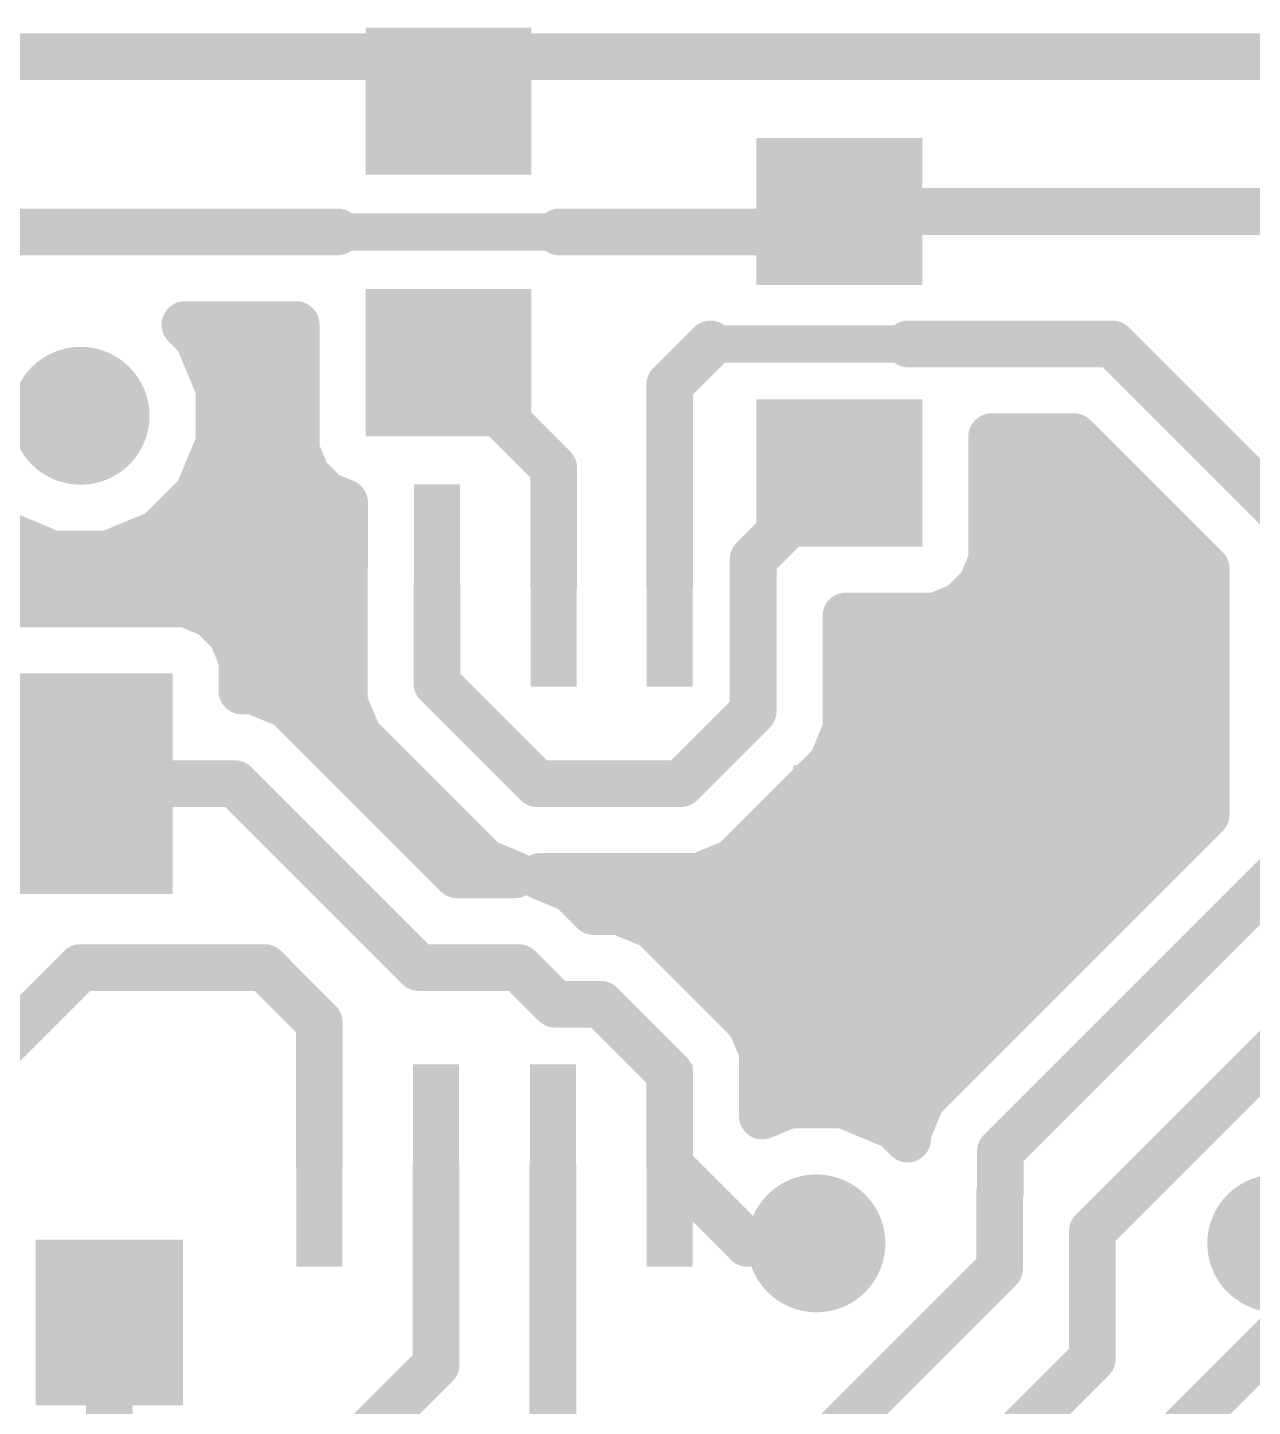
# Model space of a CAD drawing. Extents: x 0 to 49.5, y 0 to 37.5.
# Drawn here: x 19.42 to 32.74, y 22.23 to 37.22 of the extents above; entities that cross this region are included whole.
import ezdxf

# ---------------------------------------------------------------- set-up
doc = ezdxf.new("R2010")
doc.units = 0
doc.layers.add('1', color=22, linetype='CONTINUOUS')
doc.layers.add('18', color=82, linetype='CONTINUOUS')

# ---------------------------------------------------------------- blocks, each defined once
blk = doc.blocks.new('RECT')
blk.add_solid([(-0.5, -0.5), (0.5, -0.5), (-0.5, 0.5), (0.5, 0.5)])
blk = doc.blocks.new('ROUNDV')
at = {"const_width": 0.5}
blk.add_lwpolyline([(0, -0.25, 1), (0, 0.25, 1), (0, -0.25)], format="xyb", dxfattribs=at)

msp = doc.modelspace()

# ---------------------------------------------------------------- linework, layer by layer
at = {"layer": '1'}
for points, const_width in [([(10.9998, 36.9043), (23.2177, 36.9043)], 0.508), ([(24, 36.422), (23.2177, 36.9043)], 0.508), ([(38.9985, 36.905), (23.963, 36.905)], 0.508), ([(23.963, 36.905), (24, 36.422)], 0.508), ([(27.778, 35), (28.25, 35.222)], 0.508), ([(28.25, 35.222), (36.7471, 35.222)], 0.508), ([(22.7956, 35), (14.4531, 35)], 0.508), ([(25.2044, 35), (27.778, 35)], 0.508), ([(25.2044, 35), (22.7956, 35)], 0.4064), ([(21.275, 33.8519), (21.135, 33.992)], 0.508), ([(21.135, 33.992), (22.3445, 33.992)], 0.508), ([(22.3445, 33.992), (22.3445, 32.628)], 0.508), ([(21.504, 33.2992), (21.275, 33.8519)], 0.508), ([(26.405, 33.3376), (26.8486, 33.7812)], 0.508), ([(26.8486, 33.7812), (29, 33.7812)], 0.4064), ([(31.2188, 33.7812), (29, 33.7812)], 0.508), ([(29.1514, 33.7812), (29, 33.7812)], 0.4064), ([(31.2188, 33.7812), (33.246, 31.754)], 0.508), ([(21.4092, 33.528), (22.3445, 33.528)], 0.508), ([(25.145, 32.433), (24, 33.578)], 0.508), ([(26.405, 31.1543), (26.405, 33.3376)], 0.508), ([(21.504, 32.7008), (21.504, 33.2992)], 0.508), ([(17, 33), (20, 33)], 0.508), ([(21.504, 33.02), (22.3445, 33.02)], 0.508), ([(29.9055, 31.428), (29.9055, 32.7732)], 0.508), ([(29.9055, 32.7732), (30.8013, 32.7732)], 0.508), ([(30.8013, 32.7732), (32.238, 31.3365)], 0.508), ([(21.275, 32.1481), (21.504, 32.7008)], 0.508), ([(22.3445, 32.628), (22.4593, 32.3509)], 0.508), ([(21.4258, 32.512), (22.3926, 32.512)], 0.508), ([(29.9055, 32.512), (31.0625, 32.512)], 0.508), ([(22.4593, 32.3509), (22.6714, 32.1388)], 0.508), ([(25.145, 31.1543), (25.145, 32.433)], 0.508), ([(28.25, 32.378), (27.313, 31.441)], 0.508), ([(20.8519, 31.725), (21.275, 32.1481)], 0.508), ([(22.6714, 32.1388), (22.871, 32.0561)], 0.508), ([(21.131, 32.004), (22.871, 32.004)], 0.508), ([(22.871, 32.0561), (22.871, 31.3645)], 0.508), ([(29.9055, 32.004), (31.5705, 32.004)], 0.508), ([(19.1481, 31.725), (19.7008, 31.496)], 0.508), ([(20.2992, 31.496), (20.8519, 31.725)], 0.508), ([(17.2992, 31.496), (19.7008, 31.496)], 0.508), ([(19.7008, 31.496), (20.2992, 31.496)], 0.508), ([(20.2992, 31.496), (22.871, 31.496)], 0.508), ([(27.313, 29.7874), (27.313, 31.441)], 0.508), ([(29.7907, 31.1509), (29.9055, 31.428)], 0.508), ([(29.9055, 31.496), (32.0785, 31.496)], 0.508), ([(22.871, 31.3645), (22.867, 31.3548)], 0.508), ([(22.867, 31.3548), (22.867, 29.888)], 0.508), ([(32.238, 31.3365), (32.238, 28.6635)], 0.508), ([(15.5543, 31.1543), (22.605, 31.1543)], 0.508), ([(23.875, 31.1543), (23.875, 30.0885)], 0.508), ([(29.5786, 30.9388), (29.7907, 31.1509)], 0.508), ([(11.789, 30.988), (22.867, 30.988)], 0.508), ([(21.15, 30.954), (18.25, 30.954)], 0.508), ([(21.4271, 30.8392), (21.15, 30.954)], 0.508), ([(29.3015, 30.824), (29.5786, 30.9388)], 0.508), ([(29.6278, 30.988), (32.238, 30.988)], 0.508), ([(21.6392, 30.6271), (21.4271, 30.8392)], 0.508), ([(28.321, 29.5869), (28.321, 30.824)], 0.508), ([(28.321, 30.824), (29.3015, 30.824)], 0.508), ([(21.754, 30.35), (21.6392, 30.6271)], 0.508), ([(21.7001, 30.48), (22.867, 30.48)], 0.508), ([(21.754, 30.008), (21.754, 30.35)], 0.508), ([(28.321, 30.48), (32.238, 30.48)], 0.508), ([(23.875, 30.0885), (24.9635, 29)], 0.508), ([(21.8771, 30.008), (21.754, 30.008)], 0.508), ([(22.2476, 29.8545), (21.8771, 30.008)], 0.508), ([(21.964, 29.972), (22.867, 29.972)], 0.508), ([(22.867, 29.888), (23.0205, 29.5175)], 0.508), ([(28.321, 29.972), (32.238, 29.972)], 0.508), ([(24.0942, 28.008), (22.2476, 29.8545)], 0.508), ([(26.5256, 29), (27.313, 29.7874)], 0.508), ([(28.1675, 29.2164), (28.321, 29.5869)], 0.508), ([(22.6382, 29.464), (23.074, 29.464)], 0.508), ([(23.0205, 29.5175), (24.3925, 28.1455)], 0.508), ([(28.2701, 29.464), (32.238, 29.464)], 0.508), ([(27.0966, 28.1455), (28.1675, 29.2164)], 0.508), ([(19.7, 29), (21.6766, 29)], 0.508), ([(21.6766, 29), (23.6766, 27)], 0.508), ([(24.9635, 29), (26.5256, 29)], 0.508), ([(23.1462, 28.956), (23.582, 28.956)], 0.508), ([(27.9071, 28.956), (32.238, 28.956)], 0.508), ([(32.238, 28.6635), (29.429, 25.8545)], 0.508), ([(23.6542, 28.448), (24.09, 28.448)], 0.508), ([(27.3991, 28.448), (32.0225, 28.448)], 0.508), ([(35.2664, 28.4), (31, 24.1336)], 0.508), ([(33.246, 28.246), (30, 25)], 0.508), ([(24.3925, 28.1455), (24.7244, 28.008)], 0.508), ([(26.7261, 27.992), (27.0966, 28.1455)], 0.508), ([(24.5612, 28.008), (24.0942, 28.008)], 0.508), ([(24.7244, 28.008), (24.5612, 28.008)], 0.508), ([(25.3327, 27.8545), (25.0008, 27.992)], 0.508), ([(25.0008, 27.992), (26.7261, 27.992)], 0.508), ([(25.1264, 27.94), (31.5145, 27.94)], 0.508), ([(25.5789, 27.6083), (25.3327, 27.8545)], 0.508), ([(25.8564, 27.6083), (25.5789, 27.6083)], 0.508), ([(26.2269, 27.4548), (25.8564, 27.6083)], 0.508), ([(27.2595, 26.4222), (26.2269, 27.4548)], 0.508), ([(26.2497, 27.432), (31.0065, 27.432)], 0.508), ([(20, 27), (19, 26)], 0.508), ([(22, 27), (20, 27)], 0.508), ([(22.1005, 26.8995), (22, 27)], 0.508), ([(22.1005, 26.8982), (22.1005, 26.8995)], 0.508), ([(22.595, 26.4037), (22.1005, 26.8982)], 0.508), ([(24.7617, 27), (23.6766, 27)], 0.508), ([(25.1614, 26.6003), (24.7617, 27)], 0.508), ([(26.7577, 26.924), (30.4985, 26.924)], 0.508), ([(25.6559, 26.6003), (25.1614, 26.6003)], 0.508), ([(26.405, 25.8512), (25.6559, 26.6003)], 0.508), ([(22.595, 24.8463), (22.595, 26.4037)], 0.508), ([(27.2695, 26.3981), (27.2595, 26.4222)], 0.508), ([(27.2621, 26.416), (29.9905, 26.416)], 0.508), ([(27.2942, 26.3734), (27.2695, 26.3981)], 0.508), ([(27.409, 26.0963), (27.2942, 26.3734)], 0.508), ([(27.409, 26.0614), (27.409, 26.0963)], 0.508), ([(27.413, 26.0517), (27.409, 26.0614)], 0.508), ([(27.413, 25.3848), (27.413, 26.0517)], 0.508), ([(26.405, 24.8463), (26.405, 25.8512)], 0.508), ([(27.413, 25.908), (29.4825, 25.908)], 0.508), ([(29.429, 25.8545), (29.1455, 25.571)], 0.508), ([(29.1455, 25.571), (28.992, 25.2005)], 0.508), ([(27.7008, 25.504), (27.413, 25.3848)], 0.508), ([(27.413, 25.4), (27.4498, 25.4)], 0.508), ([(28.2992, 25.504), (27.7008, 25.504)], 0.508), ([(28.8519, 25.275), (28.2992, 25.504)], 0.508), ([(28.5502, 25.4), (29.0746, 25.4)], 0.508), ([(28.992, 25.135), (28.8519, 25.275)], 0.508), ([(28.992, 25.2005), (28.992, 25.135)], 0.508), ([(30, 25), (30, 24.5591)], 0.508), ([(23.865, 24.8463), (23.865, 22.68)], 0.508), ([(25.135, 24.8463), (25.135, 21.41)], 0.508), ([(27.2513, 24), (26.405, 24.8463)], 0.508), ([(30, 24.5591), (29.992, 24.5511)], 0.508), ([(29.992, 24.5511), (29.992, 23.727)], 0.508), ([(31, 24.1336), (31, 22.7461)], 0.508), ([(28, 24), (27.2513, 24)], 0.508), ([(29.992, 23.727), (27.5419, 21.2769)], 0.508), ([(20.312, 23.14), (20.312, 21.688)], 0.508), ([(31, 21), (33, 23)], 0.508), ([(29.992, 21.7381), (31, 22.7461)], 0.508), ([(23.865, 22.68), (22.4619, 21.2769)], 0.508)]:
    msp.add_lwpolyline(points, dxfattribs=dict(at, const_width=const_width))
for points, const_width in [([(23.2843, 37.0124, 1), (23.151, 36.7962)], 0.254), ([(23.2177, 36.7773, 1), (23.2177, 37.0313)], 0.254), ([(23.963, 37.032, 1), (23.963, 36.778)], 0.254), ([(24.0897, 36.9147, 1), (23.8364, 36.8953)], 0.254), ([(23.9334, 36.3139, 1), (24.0666, 36.5301)], 0.254), ([(23.8734, 36.4123, 1), (24.1266, 36.4317)], 0.254), ([(28.25, 35.349, 1), (28.25, 35.095)], 0.254), ([(28.3041, 35.1071, 1), (28.1959, 35.3369)], 0.254), ([(22.7956, 34.873, 1), (22.7956, 35.127)], 0.254), ([(25.2044, 35.127, 1), (25.2044, 34.873)], 0.254), ([(27.7239, 35.1149, 1), (27.8321, 34.8851)], 0.254), ([(27.778, 34.873, 1), (27.778, 35.127)], 0.254), ([(22.7956, 35.1016, 1), (22.7956, 34.8984)], 0.2032), ([(25.2044, 34.8984, 1), (25.2044, 35.1016)], 0.2032), ([(21.2248, 34.0818, 1), (21.0452, 33.9022)], 0.254), ([(21.135, 34.119, 1), (21.135, 33.865)], 0.254), ([(22.4715, 33.992, 1), (22.2175, 33.992)], 0.254), ([(22.3445, 33.865, 1), (22.3445, 34.119)], 0.254), ([(21.3924, 33.9005, 1), (21.1577, 33.8033)], 0.254), ([(21.1852, 33.7621, 1), (21.3648, 33.9418)], 0.254), ([(26.9384, 33.6914, 1), (26.7588, 33.871)], 0.254), ([(26.8486, 33.8828, 1), (26.8486, 33.6796)], 0.2032), ([(29, 33.9082, 1), (29, 33.6542)], 0.254), ([(29, 33.8828, 1), (29, 33.6796)], 0.2032), ([(29, 33.6796, 1), (29, 33.8828)], 0.2032), ([(29.1514, 33.6796, 1), (29.1514, 33.8828)], 0.2032), ([(31.3086, 33.871, 1), (31.129, 33.6914)], 0.254), ([(31.2188, 33.6542, 1), (31.2188, 33.9082)], 0.254), ([(21.4092, 33.655, 1), (21.4092, 33.401)], 0.254), ([(22.3445, 33.401, 1), (22.3445, 33.655)], 0.254), ([(24.0898, 33.6678, 1), (23.9102, 33.4882)], 0.254), ([(26.532, 33.3376, 1), (26.278, 33.3376)], 0.254), ([(21.631, 33.2992, 1), (21.377, 33.2992)], 0.254), ([(21.3867, 33.2506, 1), (21.6213, 33.3478)], 0.254), ([(26.3152, 33.4274, 1), (26.4948, 33.2478)], 0.254), ([(20, 32.873, 1), (20, 33.127)], 0.254), ([(21.504, 33.147, 1), (21.504, 32.893)], 0.254), ([(22.3445, 32.893, 1), (22.3445, 33.147)], 0.254), ([(30.0325, 32.7732, 1), (29.7785, 32.7732)], 0.254), ([(29.9055, 32.9002, 1), (29.9055, 32.6462)], 0.254), ([(30.8911, 32.863, 1), (30.7115, 32.6834)], 0.254), ([(30.8013, 32.6462, 1), (30.8013, 32.9002)], 0.254), ([(21.6213, 32.6522, 1), (21.3867, 32.7494)], 0.254), ([(22.4618, 32.6766, 1), (22.2272, 32.5794)], 0.254), ([(21.4258, 32.639, 1), (21.4258, 32.385)], 0.254), ([(21.377, 32.7008, 1), (21.631, 32.7008)], 0.254), ([(22.2175, 32.628, 1), (22.4715, 32.628)], 0.254), ([(22.3926, 32.385, 1), (22.3926, 32.639)], 0.254), ([(29.9055, 32.639, 1), (29.9055, 32.385)], 0.254), ([(31.0625, 32.385, 1), (31.0625, 32.639)], 0.254), ([(22.5491, 32.4407, 1), (22.3695, 32.2611)], 0.254), ([(25.272, 32.433, 1), (25.018, 32.433)], 0.254), ([(25.0552, 32.3432, 1), (25.2348, 32.5228)], 0.254), ([(28.3398, 32.2882, 1), (28.1602, 32.4678)], 0.254), ([(21.3648, 32.0582, 1), (21.1852, 32.2379)], 0.254), ([(22.342, 32.3023, 1), (22.5766, 32.3995)], 0.254), ([(22.72, 32.2561, 1), (22.6228, 32.0215)], 0.254), ([(21.131, 32.131, 1), (21.131, 31.877)], 0.254), ([(21.1577, 32.1967, 1), (21.3924, 32.0994)], 0.254), ([(22.5816, 32.049, 1), (22.7612, 32.2286)], 0.254), ([(22.998, 32.0561, 1), (22.744, 32.0561)], 0.254), ([(22.8224, 31.9388, 1), (22.9196, 32.1734)], 0.254), ([(22.871, 31.877, 1), (22.871, 32.131)], 0.254), ([(29.9055, 32.131, 1), (29.9055, 31.877)], 0.254), ([(31.5705, 31.877, 1), (31.5705, 32.131)], 0.254), ([(20.7621, 31.8148, 1), (20.9417, 31.6352)], 0.254), ([(20.9005, 31.6076, 1), (20.8033, 31.8423)], 0.254), ([(19.7008, 31.623, 1), (19.7008, 31.369)], 0.254), ([(19.6522, 31.3787, 1), (19.7494, 31.6133)], 0.254), ([(19.7008, 31.369, 1), (19.7008, 31.623)], 0.254), ([(20.2992, 31.623, 1), (20.2992, 31.369)], 0.254), ([(20.2506, 31.6133, 1), (20.3478, 31.3787)], 0.254), ([(20.2992, 31.369, 1), (20.2992, 31.623)], 0.254), ([(22.871, 31.369, 1), (22.871, 31.623)], 0.254), ([(27.44, 31.441, 1), (27.186, 31.441)], 0.254), ([(27.2232, 31.5308, 1), (27.4028, 31.3512)], 0.254), ([(29.9055, 31.623, 1), (29.9055, 31.369)], 0.254), ([(30.0228, 31.3794, 1), (29.7882, 31.4766)], 0.254), ([(32.0785, 31.369, 1), (32.0785, 31.623)], 0.254), ([(22.994, 31.3548, 1), (22.74, 31.3548)], 0.254), ([(22.7497, 31.4034, 1), (22.9843, 31.3062)], 0.254), ([(22.744, 31.3645, 1), (22.998, 31.3645)], 0.254), ([(22.9883, 31.3159, 1), (22.7537, 31.4131)], 0.254), ([(29.7785, 31.428, 1), (30.0325, 31.428)], 0.254), ([(32.365, 31.3365, 1), (32.111, 31.3365)], 0.254), ([(32.1482, 31.2467, 1), (32.3278, 31.4263)], 0.254), ([(22.605, 31.0273, 1), (22.605, 31.2813)], 0.254), ([(24.002, 31.1543, 1), (23.748, 31.1543)], 0.254), ([(29.8805, 31.0611, 1), (29.7009, 31.2407)], 0.254), ([(21.1986, 31.0713, 1), (21.1014, 30.8367)], 0.254), ([(21.15, 30.827, 1), (21.15, 31.081)], 0.254), ([(22.867, 30.861, 1), (22.867, 31.115)], 0.254), ([(25.018, 31.1543, 1), (25.272, 31.1543)], 0.254), ([(26.278, 31.1543, 1), (26.532, 31.1543)], 0.254), ([(29.6278, 31.115, 1), (29.6278, 30.861)], 0.254), ([(29.6272, 30.8215, 1), (29.53, 31.0561)], 0.254), ([(29.6734, 31.1995, 1), (29.908, 31.1023)], 0.254), ([(32.238, 30.861, 1), (32.238, 31.115)], 0.254), ([(21.5169, 30.929, 1), (21.3373, 30.7494)], 0.254), ([(21.3785, 30.7219, 1), (21.4757, 30.9565)], 0.254), ([(28.448, 30.824, 1), (28.194, 30.824)], 0.254), ([(28.321, 30.951, 1), (28.321, 30.697)], 0.254), ([(29.2529, 30.9413, 1), (29.3501, 30.7067)], 0.254), ([(29.3015, 30.697, 1), (29.3015, 30.951)], 0.254), ([(29.4888, 31.0286, 1), (29.6684, 30.849)], 0.254), ([(21.7565, 30.6757, 1), (21.5219, 30.5785)], 0.254), ([(21.5494, 30.5373, 1), (21.729, 30.7169)], 0.254), ([(21.7001, 30.607, 1), (21.7001, 30.353)], 0.254), ([(21.881, 30.35, 1), (21.627, 30.35)], 0.254), ([(22.867, 30.353, 1), (22.867, 30.607)], 0.254), ([(28.321, 30.607, 1), (28.321, 30.353)], 0.254), ([(32.238, 30.353, 1), (32.238, 30.607)], 0.254), ([(21.6367, 30.3014, 1), (21.8713, 30.3986)], 0.254), ([(23.9648, 30.1783, 1), (23.7852, 29.9987)], 0.254), ([(21.754, 30.135, 1), (21.754, 29.881)], 0.254), ([(21.9257, 30.1253, 1), (21.8285, 29.8907)], 0.254), ([(21.964, 30.099, 1), (21.964, 29.845)], 0.254), ([(21.8771, 29.881, 1), (21.8771, 30.135)], 0.254), ([(22.9843, 29.9366, 1), (22.7497, 29.8394)], 0.254), ([(22.867, 29.845, 1), (22.867, 30.099)], 0.254), ([(23.748, 30.0885, 1), (24.002, 30.0885)], 0.254), ([(28.321, 30.099, 1), (28.321, 29.845)], 0.254), ([(32.238, 29.845, 1), (32.238, 30.099)], 0.254), ([(21.627, 30.008, 1), (21.881, 30.008)], 0.254), ([(22.3374, 29.9443, 1), (22.1578, 29.7647)], 0.254), ([(22.199, 29.7372, 1), (22.2962, 29.9719)], 0.254), ([(22.74, 29.888, 1), (22.994, 29.888)], 0.254), ([(27.4028, 29.6976, 1), (27.2232, 29.8772)], 0.254), ([(27.186, 29.7874, 1), (27.44, 29.7874)], 0.254), ([(28.4383, 29.5383, 1), (28.2037, 29.6355)], 0.254), ([(22.6382, 29.591, 1), (22.6382, 29.337)], 0.254), ([(23.1103, 29.6073, 1), (22.9307, 29.4277)], 0.254), ([(22.9031, 29.4689, 1), (23.1378, 29.5661)], 0.254), ([(23.074, 29.337, 1), (23.074, 29.591)], 0.254), ([(28.2701, 29.591, 1), (28.2701, 29.337)], 0.254), ([(28.194, 29.5869, 1), (28.448, 29.5869)], 0.254), ([(32.238, 29.337, 1), (32.238, 29.591)], 0.254), ([(28.0502, 29.265, 1), (28.2849, 29.1678)], 0.254), ([(28.2573, 29.1266, 1), (28.0777, 29.3062)], 0.254), ([(19.7, 29.127, 1), (19.7, 28.873)], 0.254), ([(21.7664, 29.0898, 1), (21.5868, 28.9102)], 0.254), ([(21.6766, 28.873, 1), (21.6766, 29.127)], 0.254), ([(24.9635, 29.127, 1), (24.9635, 28.873)], 0.254), ([(26.5256, 28.873, 1), (26.5256, 29.127)], 0.254), ([(23.1462, 29.083, 1), (23.1462, 28.829)], 0.254), ([(23.582, 28.829, 1), (23.582, 29.083)], 0.254), ([(24.8737, 28.9102, 1), (25.0533, 29.0898)], 0.254), ([(26.4358, 29.0898, 1), (26.6154, 28.9102)], 0.254), ([(27.9071, 29.083, 1), (27.9071, 28.829)], 0.254), ([(32.238, 28.829, 1), (32.238, 29.083)], 0.254), ([(32.111, 28.6635, 1), (32.365, 28.6635)], 0.254), ([(32.3278, 28.5737, 1), (32.1482, 28.7533)], 0.254), ([(23.6542, 28.575, 1), (23.6542, 28.321)], 0.254), ([(24.09, 28.321, 1), (24.09, 28.575)], 0.254), ([(27.3991, 28.575, 1), (27.3991, 28.321)], 0.254), ([(32.0225, 28.321, 1), (32.0225, 28.575)], 0.254), ([(24.4411, 28.2628, 1), (24.3439, 28.0281)], 0.254), ([(24.3027, 28.0557, 1), (24.4823, 28.2353)], 0.254), ([(27.0068, 28.2353, 1), (27.1864, 28.0557)], 0.254), ([(27.1452, 28.0281, 1), (27.048, 28.2628)], 0.254), ([(24.0942, 28.135, 1), (24.0942, 27.881)], 0.254), ([(24.0044, 27.9182, 1), (24.184, 28.0978)], 0.254), ([(24.5612, 28.135, 1), (24.5612, 27.881)], 0.254), ([(24.5612, 27.881, 1), (24.5612, 28.135)], 0.254), ([(24.6758, 27.8907, 1), (24.773, 28.1253)], 0.254), ([(24.7244, 27.881, 1), (24.7244, 28.135)], 0.254), ([(25.0494, 28.1093, 1), (24.9522, 27.8747)], 0.254), ([(25.0008, 28.119, 1), (25.0008, 27.865)], 0.254), ([(25.1264, 28.067, 1), (25.1264, 27.813)], 0.254), ([(26.6775, 28.1093, 1), (26.7747, 27.8747)], 0.254), ([(26.7261, 27.865, 1), (26.7261, 28.119)], 0.254), ([(31.5145, 27.813, 1), (31.5145, 28.067)], 0.254), ([(25.4225, 27.9443, 1), (25.2429, 27.7647)], 0.254), ([(25.2841, 27.7372, 1), (25.3813, 27.9719)], 0.254), ([(25.5789, 27.7353, 1), (25.5789, 27.4813)], 0.254), ([(25.4891, 27.5185, 1), (25.6687, 27.6981)], 0.254), ([(25.905, 27.7256, 1), (25.8078, 27.491)], 0.254), ([(25.8564, 27.4813, 1), (25.8564, 27.7353)], 0.254), ([(26.3167, 27.5446, 1), (26.1371, 27.365)], 0.254), ([(26.2497, 27.559, 1), (26.2497, 27.305)], 0.254), ([(26.1783, 27.3375, 1), (26.2755, 27.5722)], 0.254), ([(31.0065, 27.305, 1), (31.0065, 27.559)], 0.254), ([(20, 27.127, 1), (20, 26.873)], 0.254), ([(20.0898, 26.9102, 1), (19.9102, 27.0898)], 0.254), ([(22.0898, 27.0898, 1), (21.9102, 26.9102)], 0.254), ([(22.2275, 26.8995, 1), (21.9735, 26.8995)], 0.254), ([(22.1903, 26.988, 1), (22.0107, 26.8084)], 0.254), ([(22, 26.873, 1), (22, 27.127)], 0.254), ([(23.6766, 27.127, 1), (23.6766, 26.873)], 0.254), ([(23.5868, 26.9102, 1), (23.7664, 27.0898)], 0.254), ([(24.8515, 27.0898, 1), (24.6719, 26.9102)], 0.254), ([(24.7617, 26.873, 1), (24.7617, 27.127)], 0.254), ([(26.7577, 27.051, 1), (26.7577, 26.797)], 0.254), ([(30.4985, 26.797, 1), (30.4985, 27.051)], 0.254), ([(21.9735, 26.8982, 1), (22.2275, 26.8982)], 0.254), ([(22.0107, 26.8097, 1), (22.1903, 26.9893)], 0.254), ([(25.1614, 26.7273, 1), (25.1614, 26.4733)], 0.254), ([(25.7457, 26.6901, 1), (25.5661, 26.5105)], 0.254), ([(25.6559, 26.4733, 1), (25.6559, 26.7273)], 0.254), ([(25.0716, 26.5105, 1), (25.2512, 26.6901)], 0.254), ([(22.722, 26.4037, 1), (22.468, 26.4037)], 0.254), ([(22.5052, 26.3139, 1), (22.6848, 26.4935)], 0.254), ([(27.3769, 26.4708, 1), (27.1422, 26.3736)], 0.254), ([(27.2621, 26.543, 1), (27.2621, 26.289)], 0.254), ([(27.3593, 26.4879, 1), (27.1797, 26.3083)], 0.254), ([(27.1522, 26.3495, 1), (27.3868, 26.4467)], 0.254), ([(27.4115, 26.422, 1), (27.1769, 26.3248)], 0.254), ([(27.1697, 26.3324, 1), (27.3493, 26.512)], 0.254), ([(27.2044, 26.2836, 1), (27.384, 26.4632)], 0.254), ([(29.9905, 26.289, 1), (29.9905, 26.543)], 0.254), ([(27.536, 26.0963, 1), (27.282, 26.0963)], 0.254), ([(27.5263, 26.11, 1), (27.2917, 26.0127)], 0.254), ([(27.54, 26.0517, 1), (27.286, 26.0517)], 0.254), ([(27.2917, 26.0477, 1), (27.5263, 26.1449)], 0.254), ([(26.532, 25.8512, 1), (26.278, 25.8512)], 0.254), ([(27.282, 26.0614, 1), (27.536, 26.0614)], 0.254), ([(27.413, 26.035, 1), (27.413, 25.781)], 0.254), ([(27.2957, 26.0031, 1), (27.5303, 26.1003)], 0.254), ([(29.5188, 25.7647, 1), (29.3392, 25.9443)], 0.254), ([(29.4825, 25.781, 1), (29.4825, 26.035)], 0.254), ([(26.3152, 25.7614, 1), (26.4948, 25.941)], 0.254), ([(29.3392, 25.9443, 1), (29.5188, 25.7647)], 0.254), ([(29.2628, 25.5224, 1), (29.0281, 25.6196)], 0.254), ([(27.413, 25.527, 1), (27.413, 25.273)], 0.254), ([(27.4498, 25.273, 1), (27.4498, 25.527)], 0.254), ([(27.7008, 25.631, 1), (27.7008, 25.377)], 0.254), ([(27.7494, 25.3867, 1), (27.6522, 25.6213)], 0.254), ([(28.3478, 25.6213, 1), (28.2506, 25.3867)], 0.254), ([(28.2992, 25.377, 1), (28.2992, 25.631)], 0.254), ([(28.5502, 25.527, 1), (28.5502, 25.273)], 0.254), ([(29.0557, 25.6608, 1), (29.2353, 25.4812)], 0.254), ([(29.0746, 25.273, 1), (29.0746, 25.527)], 0.254), ([(27.3644, 25.5021, 1), (27.4616, 25.2674)], 0.254), ([(27.286, 25.3848, 1), (27.54, 25.3848)], 0.254), ([(28.9418, 25.3648, 1), (28.7621, 25.1852)], 0.254), ([(28.8033, 25.1577, 1), (28.9005, 25.3924)], 0.254), ([(29.119, 25.2005, 1), (28.865, 25.2005)], 0.254), ([(28.8747, 25.2491, 1), (29.1093, 25.1519)], 0.254), ([(28.9022, 25.0452, 1), (29.0818, 25.2248)], 0.254), ([(28.865, 25.135, 1), (29.119, 25.135)], 0.254), ([(30.127, 25, 1), (29.873, 25)], 0.254), ([(29.9102, 25.0898, 1), (30.0898, 24.9102)], 0.254), ([(23.992, 24.8463, 1), (23.738, 24.8463)], 0.254), ([(25.262, 24.8463, 1), (25.008, 24.8463)], 0.254), ([(26.4948, 24.9361, 1), (26.3152, 24.7565)], 0.254), ([(22.468, 24.8463, 1), (22.722, 24.8463)], 0.254), ([(26.278, 24.8463, 1), (26.532, 24.8463)], 0.254), ([(30.119, 24.5511, 1), (29.865, 24.5511)], 0.254), ([(29.9022, 24.6409, 1), (30.0818, 24.4613)], 0.254), ([(30.0898, 24.4693, 1), (29.9102, 24.6489)], 0.254), ([(29.873, 24.5591, 1), (30.127, 24.5591)], 0.254), ([(31.127, 24.1336, 1), (30.873, 24.1336)], 0.254), ([(30.9102, 24.2234, 1), (31.0898, 24.0438)], 0.254), ([(27.2513, 24.127, 1), (27.2513, 23.873)], 0.254), ([(27.1615, 23.9102, 1), (27.3411, 24.0898)], 0.254), ([(28, 23.873, 1), (28, 24.127)], 0.254), ([(29.865, 23.727, 1), (30.119, 23.727)], 0.254), ([(30.0818, 23.6372, 1), (29.9022, 23.8168)], 0.254), ([(20.439, 23.14, 1), (20.185, 23.14)], 0.254), ([(31.0898, 22.6563, 1), (30.9102, 22.8359)], 0.254), ([(23.738, 22.68, 1), (23.992, 22.68)], 0.254), ([(23.9548, 22.5902, 1), (23.7752, 22.7698)], 0.254), ([(30.873, 22.7461, 1), (31.127, 22.7461)], 0.254)]:
    msp.add_lwpolyline(points, format="xyb", dxfattribs=dict(at, const_width=const_width))

# ---------------------------------------------------------------- block references
for p, xscale, yscale, rotation in [((24, 36.422), 1.6, 1.803, 90), ((28.25, 35.222), 1.6, 1.803, 90), ((24, 33.578), 1.6, 1.803, 90), ((28.25, 32.378), 1.6, 1.803, 90), ((22.605, 31.1543), 0.5, 2.2, 180), ((23.875, 31.1543), 0.5, 2.2, 180), ((25.145, 31.1543), 0.5, 2.2, 180), ((26.405, 31.1543), 0.5, 2.2, 180), ((19.7, 29), 2.6, 2.4, 180), ((29.05, 28), 2.6, 2.4, 180), ((22.595, 24.8463), 0.5, 2.2, 180), ((23.865, 24.8463), 0.5, 2.2, 180), ((25.135, 24.8463), 0.5, 2.2, 180), ((26.405, 24.8463), 0.5, 2.2, 180), ((20.312, 23.14), 1.6, 1.803, 180)]:
    msp.add_blockref('RECT', p, dxfattribs=dict(at, xscale=xscale, yscale=yscale, rotation=rotation))
at = {"layer": '18', "xscale": 1.5, "yscale": 1.5}
for p in [(20, 33), (30.75, 31.75), (28, 24), (33, 24)]:
    msp.add_blockref('ROUNDV', p, dxfattribs=at)

doc.saveas('drawing.dxf')
